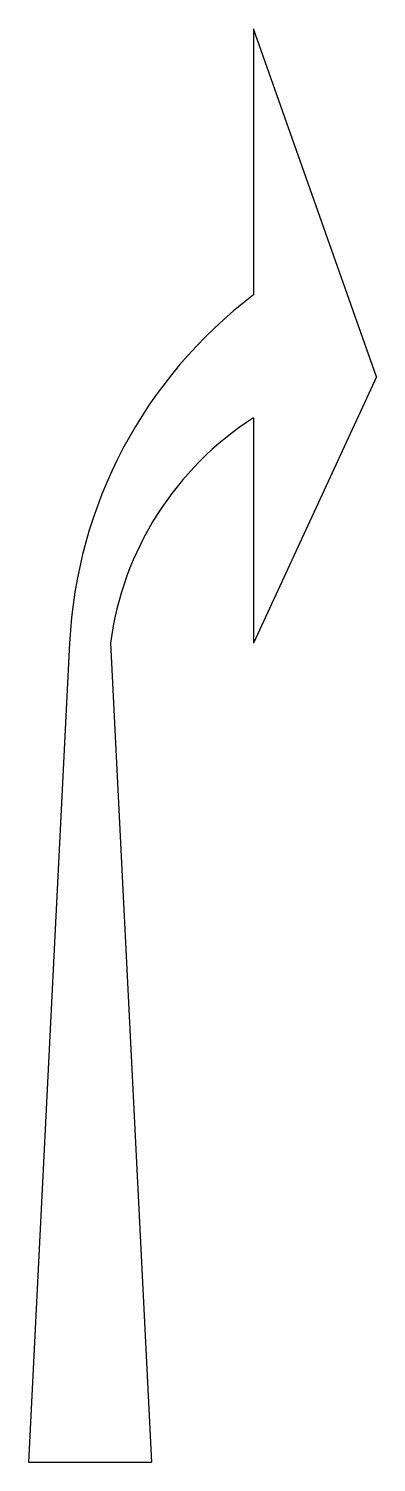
# Model space of a CAD drawing. Header units: metres. Extents: x 0 to 0.85, y 0 to 3.5.
import ezdxf

# ---------------------------------------------------------------- set-up
doc = ezdxf.new("R2010")
doc.units = ezdxf.units.M

msp = doc.modelspace()

# ---------------------------------------------------------------- linework, layer by layer
at = {"color": 7, "linetype": 'Continuous'}
for p, q in [((0.55, 3.5), (0.55, 2.85)), ((0.85, 2.65), (0.55, 3.5)), ((0.85, 2.65), (0.55, 2)), ((0.55, 2.55), (0.55, 2)), ((0.1, 2), (0, 0)), ((0.2, 2), (0.3, 0)), ((0, 0), (0.3, 0))]:
    msp.add_line(p, q, dxfattribs=at)
for centre, radius, start, end in [((1.235, 1.9433), 1.1364, 127.0679, 177.1376), ((0.9657, 1.8991), 0.7723, 122.5638, 172.4938)]:
    msp.add_arc(centre, radius, start, end, dxfattribs=at)

doc.saveas('drawing.dxf')
